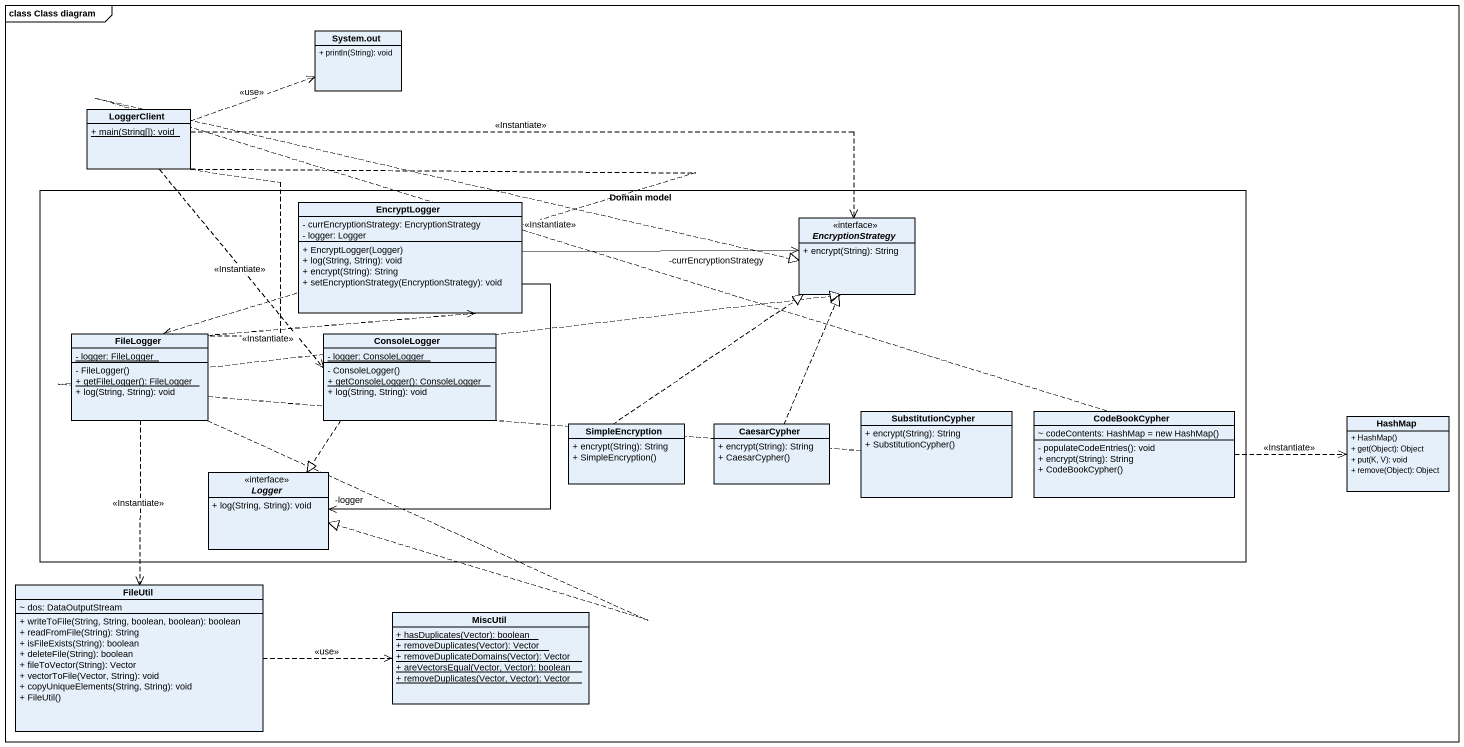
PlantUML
@startuml
mainframe class Class diagram
hide circle
hide empty members
skinparam classAttributeIconSize 0
class "System.out" as System_out {
  + println(String): void
}
class LoggerClient {
  {static} + main(String[]): void
}
rectangle "Domain model" as Domain_model {
  class EncryptLogger {
    - currEncryptionStrategy: EncryptionStrategy
    - logger: Logger
    + EncryptLogger(Logger)
    + log(String, String): void
    + encrypt(String): String
    + setEncryptionStrategy(EncryptionStrategy): void
  }
  interface EncryptionStrategy {
    + encrypt(String): String
  }
  class FileLogger {
    {static} - logger: FileLogger
    - FileLogger()
    {static} + getFileLogger(): FileLogger
    + log(String, String): void
  }
  class ConsoleLogger {
    {static} - logger: ConsoleLogger
    - ConsoleLogger()
    {static} + getConsoleLogger(): ConsoleLogger
    + log(String, String): void
  }
  class SimpleEncryption {
    + encrypt(String): String
    + SimpleEncryption()
  }
  class CaesarCypher {
    + encrypt(String): String
    + CaesarCypher()
  }
  class SubstitutionCypher {
    + encrypt(String): String
    + SubstitutionCypher()
  }
  class CodeBookCypher {
    {field} ~ codeContents: HashMap = new HashMap()
    - populateCodeEntries(): void
    + encrypt(String): String
    + CodeBookCypher()
  }
  interface Logger {
    + log(String, String): void
  }
}
class HashMap {
  + HashMap()
  + get(Object): Object
  + put(K, V): void
  + remove(Object): Object
}
class FileUtil {
  ~ dos: DataOutputStream
  + writeToFile(String, String, boolean, boolean): boolean
  + readFromFile(String): String
  + isFileExists(String): boolean
  + deleteFile(String): boolean
  + fileToVector(String): Vector
  + vectorToFile(Vector, String): void
  + copyUniqueElements(String, String): void
  + FileUtil()
}
class MiscUtil {
  {static} + hasDuplicates(Vector): boolean
  {static} + removeDuplicates(Vector): Vector
  {static} + removeDuplicateDomains(Vector): Vector
  {static} + areVectorsEqual(Vector, Vector): boolean
  {static} + removeDuplicates(Vector, Vector): Vector
}
LoggerClient .right.> System_out : <<use>>
LoggerClient .right.> EncryptLogger : <<Instantiate>>
LoggerClient .right.> EncryptionStrategy : <<Instantiate>>
LoggerClient ..> FileLogger : <<Instantiate>>
LoggerClient ..> ConsoleLogger : <<Instantiate>>
EncryptLogger -right-> "-currEncryptionStrategy" EncryptionStrategy
EncryptLogger --> "-logger" Logger
FileLogger ..|> Logger
FileLogger ..> FileUtil : <<Instantiate>>
ConsoleLogger ..|> Logger
SimpleEncryption .up.|> EncryptionStrategy
CaesarCypher .up.|> EncryptionStrategy
SubstitutionCypher .up.|> EncryptionStrategy
CodeBookCypher .up.|> EncryptionStrategy
CodeBookCypher .right.> HashMap : <<Instantiate>>
FileUtil .right.> MiscUtil : <<use>>
@enduml
